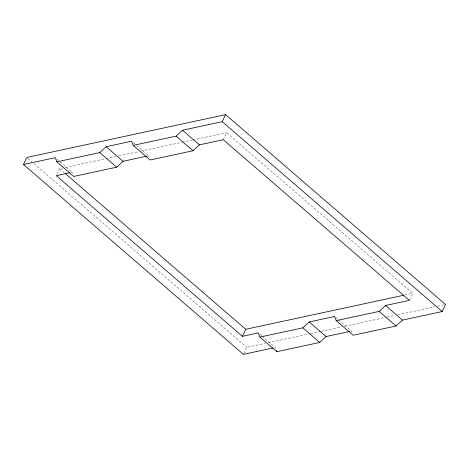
<?xml version="1.0" encoding="UTF-8"?>
<svg xmlns="http://www.w3.org/2000/svg" width="469" height="469" viewBox="0 0 469 469"><rect width="100%" height="100%" fill="white"/><g stroke="black" fill="none" stroke-linecap="round" stroke-linejoin="round"><path stroke-width="0.35" stroke-dasharray="2.35 1.76" d="M56.884 174.409L59.622 168.641L62.477 168.025M223.262 139.715L226.609 132.663L412.726 293.313L409.378 300.359M243.71 353.726L246.758 347.318L265.348 343.314M65.332 167.41L105.291 158.798M106.006 158.645L115.995 156.494M118.85 155.878L138.121 151.727M140.976 151.112L181.65 142.347M182.365 142.195L192.354 140.043M193.07 139.891L226.609 132.663M70.796 172.563L72.179 172.264L72.859 174.052M147.102 156.124L148.515 155.819L149.195 157.607M404.876 295.001L412.726 293.313M268.209 342.698L309.681 333.758M310.396 333.606L320.409 331.448M321.124 331.296L341.86 326.829M344.721 326.213L386.198 317.279M386.913 317.12L394.781 315.426M397.642 314.81L434.822 306.802M437.683 306.181L445.55 304.487M133.231 142.623L135.963 144.98M136.508 145.454L148.515 155.819M335.722 317.407L337.909 319.289M338.454 319.758L351.551 331.067L352.231 332.861M56.896 159.073L59.622 161.43M60.167 161.899L72.179 172.264M259.932 334.321L261.573 335.734M262.118 336.209L275.215 347.511L275.895 349.305M59.622 168.641L64.605 172.944M27.906 158.416L31.786 161.764M34.003 163.681L246.758 347.318"/><path stroke-width="0.7" d="M273.093 347.969L243.411 354.365L23.45 164.513L26.797 157.461L225.589 114.635L445.55 304.487L442.203 311.539L402.443 320.104L396.076 325.996L353.139 335.247L336.22 320.644L334.632 316.464L309.188 321.945L302.822 327.837L259.879 337.088L258.296 332.908L242.391 336.337L56.274 175.687L69.412 172.862M23.45 164.513L55.26 157.66L56.843 161.834L99.78 152.589L106.146 146.697L131.596 141.21L133.178 145.39L176.121 136.139L182.488 130.247L222.242 121.682L225.589 114.635M242.391 336.337L245.738 329.285L403.451 295.312M56.843 161.834L73.762 176.444L116.699 167.193L123.066 161.301L146.392 156.271M133.178 145.39L150.098 159.993L193.04 150.742L199.407 144.851L223.262 139.715L409.378 300.359L385.524 305.501L379.157 311.393L336.22 320.644M259.879 337.088L276.798 351.691L319.741 342.44L326.107 336.549L349.434 331.524M222.242 121.682L442.203 311.539M182.488 130.247L199.407 144.851M385.524 305.501L402.443 320.104M176.121 136.139L193.04 150.742M379.157 311.393L396.076 325.996M106.146 146.697L123.066 161.301M309.188 321.945L326.107 336.549M99.78 152.589L116.699 167.193M302.822 327.837L319.741 342.44M65.162 173.419L245.738 329.285M276.347 350.501L276.798 351.691"/></g></svg>
